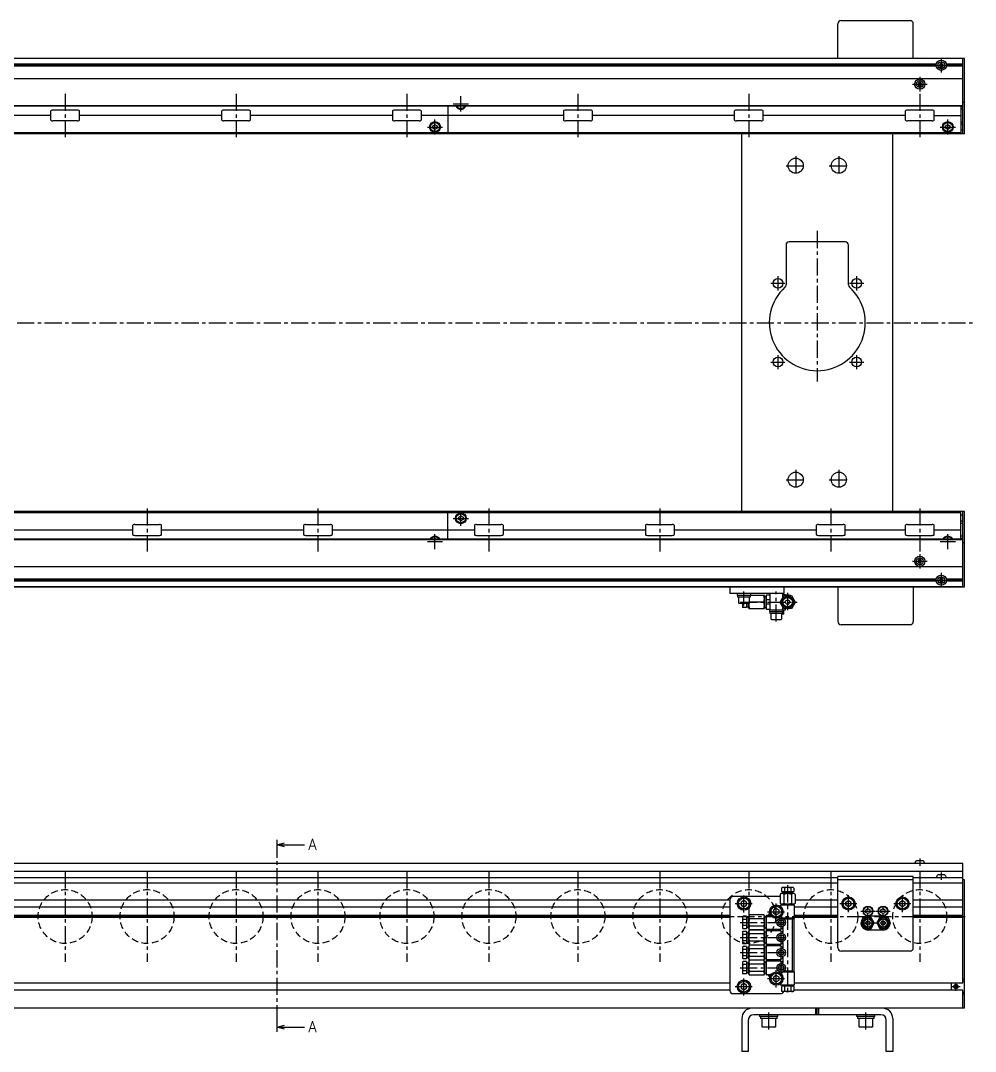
# Model space of a CAD drawing. Extents: x -10 to 3023, y -8 to 1001.
# Drawn here: x 1480 to 2366, y 28 to 983 of the extents above; entities that cross this region are included whole.
import ezdxf

# ---------------------------------------------------------------- set-up
doc = ezdxf.new("R2010")
doc.units = 0
doc.header["$LTSCALE"] = 0.5
doc.linetypes.add('CENTER', pattern=[50.8, 31.75, -6.35, 6.35, -6.35])
doc.linetypes.add('DASHED', pattern=[19.05, 12.7, -6.35])
for name, color, linetype in [('MSM_CENTER', 1, 'CENTER'), ('MSM_CONTINUOUS', 7, 'CONTINUOUS'), ('MSM_DASHED', 4, 'DASHED'), ('MSM_PART_NUMBER', 7, 'CONTINUOUS')]:
    doc.layers.add(name, color=color, linetype=linetype)
doc.styles.get("Standard").update_dxf_attribs({"font": 'txt.shx', "height": 10, "bigfont": 'bigfont.shx'})

# ---------------------------------------------------------------- blocks, each defined once
blk = doc.blocks.new('*U88')
at = {"layer": 'MSM_PART_NUMBER'}
blk.add_text('A', height=10, dxfattribs=at).set_placement((1747.33, 214.87))
blk = doc.blocks.new('*U89')
at = {"layer": 'MSM_PART_NUMBER'}
blk.add_text('A', height=10, dxfattribs=at).set_placement((1747.33, 45.87))

msp = doc.modelspace()

# ---------------------------------------------------------------- linework, layer by layer
at = {"layer": 'MSM_CENTER'}
for p, q in [((2334.25, 948.8), (2334.25, 935.3)), ((2327.5, 942.05), (2341, 942.05)), ((2314.25, 931.3), (2314.25, 917.8)), ((2307.5, 924.55), (2321, 924.55)), ((1521.75, 915.5), (1521.75, 875.5)), ((1680.25, 915.5), (1680.25, 875.5)), ((1838.75, 915.5), (1838.75, 875.5)), ((1888.75, 899.25), (1888.75, 913.25)), ((1997.25, 915.5), (1997.25, 875.5)), ((2155.75, 915.5), (2155.75, 875.5)), ((2314.25, 915.5), (2314.25, 875.5)), ((1881.75, 906.25), (1895.75, 906.25)), ((1864.75, 877.75), (1864.75, 891.75)), ((2340.25, 877.75), (2340.25, 891.75)), ((1857.75, 884.75), (1871.75, 884.75)), ((2333.25, 884.75), (2347.25, 884.75)), ((2199.25, 857.9), (2199.25, 839.9)), ((2239.25, 857.9), (2239.25, 839.9)), ((2190.25, 848.9), (2208.25, 848.9)), ((2230.25, 848.9), (2248.25, 848.9)), ((2219.25, 788.4), (2219.25, 648.9)), ((2182.75, 746.4), (2182.75, 733.4)), ((2255.75, 746.4), (2255.75, 733.4)), ((2176.25, 739.9), (2189.25, 739.9)), ((2249.25, 739.9), (2262.25, 739.9)), ((359.75, 703.4), (2365.85, 703.4)), ((2182.75, 673.4), (2182.75, 660.4)), ((2255.75, 673.4), (2255.75, 660.4)), ((2176.25, 666.9), (2189.25, 666.9)), ((2249.25, 666.9), (2262.25, 666.9)), ((2199.25, 566.9), (2199.25, 548.9)), ((2239.25, 566.9), (2239.25, 548.9)), ((2190.25, 557.9), (2208.25, 557.9)), ((2230.25, 557.9), (2248.25, 557.9)), ((1597.75, 531.3), (1597.75, 491.3)), ((1756.25, 531.3), (1756.25, 491.3)), ((1888.75, 515.05), (1888.75, 529.05)), ((1914.75, 531.3), (1914.75, 491.3)), ((2073.25, 531.3), (2073.25, 491.3)), ((2231.75, 531.3), (2231.75, 491.3)), ((2314.25, 531.3), (2314.25, 491.3)), ((1881.75, 522.05), (1895.75, 522.05)), ((1864.75, 493.55), (1864.75, 507.55)), ((2340.25, 493.55), (2340.25, 507.55)), ((1857.75, 500.55), (1871.75, 500.55)), ((2333.25, 500.55), (2347.25, 500.55)), ((2314.25, 489), (2314.25, 475.5)), ((2307.5, 482.25), (2321, 482.25)), ((2334.25, 471.5), (2334.25, 458)), ((2327.5, 464.75), (2341, 464.75)), ((2151.25, 441.3), (2151.25, 454.4)), ((2181.25, 426.3), (2181.25, 454.4)), ((2191.75, 452.9), (2191.75, 435.9)), ((2147.75, 444.4), (2200.68, 444.4)), ((1718.25, 55), (1718.25, 215)), ((2314.25, 206.75), (2314.25, 200)), ((1521.75, 195), (1521.75, 111)), ((1597.75, 195), (1597.75, 111)), ((1680.25, 195), (1680.25, 111)), ((1756.25, 195), (1756.25, 111)), ((1838.75, 195), (1838.75, 111)), ((1914.75, 195), (1914.75, 111)), ((1997.25, 195), (1997.25, 111)), ((2073.25, 195), (2073.25, 111)), ((2155.75, 195), (2155.75, 111)), ((2231.75, 195), (2231.75, 111)), ((2314.25, 195), (2314.25, 111)), ((2334.25, 193.75), (2334.25, 187)), ((2191.75, 182), (2191.75, 81.5)), ((2151.25, 156.75), (2151.25, 173.25)), ((2248.25, 156.9), (2248.25, 173.1)), ((2298.25, 156.9), (2298.25, 173.1)), ((2143, 165), (2159.5, 165)), ((2181.25, 149.25), (2181.25, 165.75)), ((2240.15, 165), (2256.35, 165)), ((2266.25, 139.97), (2266.25, 164.6)), ((2280.25, 139.97), (2280.25, 164.6)), ((2290.15, 165), (2306.35, 165)), ((367.25, 153), (2356.25, 153)), ((2173, 157.5), (2189.5, 157.5)), ((2185.75, 141.5), (2185.75, 153.5)), ((2259.65, 158), (2272.84, 158)), ((2273.65, 158), (2286.84, 158)), ((2147.75, 147.5), (2191.75, 147.5)), ((2259.21, 147), (2287.29, 147)), ((2185.75, 127.5), (2185.75, 139.5)), ((2147.75, 133.5), (2191.75, 133.5)), ((2185.75, 113.5), (2185.75, 125.5)), ((2147.75, 119.5), (2191.75, 119.5)), ((2147.75, 105.5), (2191.75, 105.5)), ((2185.75, 99.5), (2185.75, 111.5)), ((2151.25, 79.75), (2151.25, 96.25)), ((2181.25, 87.25), (2181.25, 103.75)), ((2143, 88), (2159.5, 88)), ((2173, 95.5), (2189.5, 95.5)), ((2343.85, 88), (2351.85, 88)), ((2347.85, 84), (2347.85, 92)), ((2174.25, 48.4), (2174.25, 64)), ((2264.25, 48.4), (2264.25, 64))]:
    msp.add_line(p, q, dxfattribs=at)
at = {"layer": 'MSM_CONTINUOUS'}
for p, q in [((2238.25, 948.4), (2238.25, 980.4)), ((2241.25, 983.4), (2305.25, 983.4)), ((2308.25, 948.4), (2308.25, 980.4)), ((2355.85, 948.4), (370.65, 948.4)), ((2354.25, 948.35), (372.25, 948.35)), ((2354.25, 878.4), (2354.25, 948.4)), ((2355.85, 878.4), (2355.85, 948.4)), ((2329.58, 942.92), (396.92, 942.92)), ((2329.58, 941.18), (396.92, 941.18)), ((2329.5, 942.05), (397, 942.05)), ((2334.25, 943.78), (2332.75, 942.92)), ((2332.75, 942.92), (2332.75, 941.18)), ((2332.75, 941.18), (2334.25, 940.32)), ((2335.75, 942.92), (2334.25, 943.78)), ((2334.25, 940.32), (2335.75, 941.18)), ((2335.75, 941.18), (2335.75, 942.92)), ((2354.25, 942.92), (2338.92, 942.92)), ((2354.25, 941.18), (2338.92, 941.18)), ((2354.25, 942.05), (2339, 942.05)), ((2354.25, 929.55), (372.25, 929.55)), ((2313.38, 926.05), (2312.52, 924.55)), ((2312.52, 924.55), (2313.38, 923.05)), ((2313.38, 926.05), (2315.12, 926.05)), ((2313.38, 923.05), (2315.12, 923.05)), ((2315.98, 924.55), (2315.12, 926.05)), ((2315.12, 923.05), (2315.98, 924.55)), ((2354.25, 904.15), (372.25, 904.15)), ((2354.25, 904.55), (422.25, 904.55)), ((1508.31, 899.5), (1508.31, 891.5)), ((1533.22, 900.5), (1510.28, 900.5)), ((1535.19, 891.5), (1535.19, 899.5)), ((1666.81, 899.5), (1666.81, 891.5)), ((1691.72, 900.5), (1668.78, 900.5)), ((1693.69, 891.5), (1693.69, 899.5)), ((1825.31, 899.5), (1825.31, 891.5)), ((1850.22, 900.5), (1827.28, 900.5)), ((1852.19, 891.5), (1852.19, 899.5)), ((1876.75, 904.15), (1876.75, 879.4)), ((1888.75, 903.94), (1888.39, 904.15)), ((1889.11, 904.15), (1888.75, 903.94)), ((1983.81, 899.5), (1983.81, 891.5)), ((2008.72, 900.5), (1985.78, 900.5)), ((2010.69, 891.5), (2010.69, 899.5)), ((2142.31, 899.5), (2142.31, 891.5)), ((2167.22, 900.5), (2144.28, 900.5)), ((2169.19, 891.5), (2169.19, 899.5)), ((2300.81, 899.5), (2300.81, 891.5)), ((2325.72, 900.5), (2302.78, 900.5)), ((2327.69, 891.5), (2327.69, 899.5)), ((2352.25, 904.15), (2352.25, 879.4)), ((2354.25, 903.4), (2352.25, 903.4)), ((2354.25, 901.4), (2352.25, 901.4)), ((2355.85, 907.4), (2354.25, 907.4)), ((1508.31, 895.5), (1376.69, 895.5)), ((1533.22, 890.5), (1510.28, 890.5)), ((1666.81, 895.5), (1535.19, 895.5)), ((1691.72, 890.5), (1668.78, 890.5)), ((1825.31, 895.5), (1693.69, 895.5)), ((1850.22, 890.5), (1827.28, 890.5)), ((1983.81, 895.5), (1852.19, 895.5)), ((2008.72, 890.5), (1985.78, 890.5)), ((2142.31, 895.5), (2010.69, 895.5)), ((2167.22, 890.5), (2144.28, 890.5)), ((2300.81, 895.5), (2169.19, 895.5)), ((2325.72, 890.5), (2302.78, 890.5)), ((2327.69, 895.5), (2352.25, 895.5)), ((2354.25, 889.4), (2352.25, 889.4)), ((2352.25, 879.4), (450.25, 879.4)), ((1862.75, 885.9), (1864.75, 887.06)), ((1862.75, 883.6), (1862.75, 885.9)), ((1864.75, 882.44), (1862.75, 883.6)), ((1864.75, 887.06), (1866.75, 885.9)), ((1866.75, 883.6), (1864.75, 882.44)), ((1866.75, 885.9), (1866.75, 883.6)), ((2338.25, 885.9), (2340.25, 887.06)), ((2338.25, 883.6), (2338.25, 885.9)), ((2340.25, 882.44), (2338.25, 883.6)), ((2340.25, 887.06), (2342.25, 885.9)), ((2342.25, 883.6), (2340.25, 882.44)), ((2342.25, 885.9), (2342.25, 883.6)), ((2354.25, 887.4), (2352.25, 887.4)), ((2354.25, 881.9), (2352.25, 881.9)), ((2355.85, 878.4), (450.25, 878.4)), ((2149.25, 528.4), (2149.25, 878.4)), ((2289.25, 528.4), (2289.25, 878.4)), ((2190.25, 775.4), (2190.25, 738.5)), ((2245.25, 778.4), (2193.25, 778.4)), ((2248.25, 738.5), (2248.25, 775.4)), ((2355.85, 528.4), (450.25, 528.4)), ((450.25, 527.4), (2352.25, 527.4)), ((1876.75, 502.65), (1876.75, 527.4)), ((2352.25, 502.65), (2352.25, 527.4)), ((2354.25, 458.4), (2354.25, 528.4)), ((2355.85, 458.4), (2355.85, 528.4)), ((1586.28, 516.3), (1609.22, 516.3)), ((1744.78, 516.3), (1767.72, 516.3)), ((1886.75, 523.2), (1888.75, 524.36)), ((1886.75, 520.9), (1886.75, 523.2)), ((1888.75, 519.74), (1886.75, 520.9)), ((1888.75, 524.36), (1890.75, 523.2)), ((1890.75, 520.9), (1888.75, 519.74)), ((1890.75, 523.2), (1890.75, 520.9)), ((1903.28, 516.3), (1926.22, 516.3)), ((2061.78, 516.3), (2084.72, 516.3)), ((2220.28, 516.3), (2243.22, 516.3)), ((2302.78, 516.3), (2325.72, 516.3)), ((2354.25, 524.9), (2352.25, 524.9)), ((2354.25, 519.4), (2352.25, 519.4)), ((2354.25, 517.4), (2352.25, 517.4)), ((1452.69, 511.3), (1584.31, 511.3)), ((1584.31, 515.3), (1584.31, 507.3)), ((1611.19, 507.3), (1611.19, 515.3)), ((1611.19, 511.3), (1742.81, 511.3)), ((1742.81, 515.3), (1742.81, 507.3)), ((1769.69, 507.3), (1769.69, 515.3)), ((1769.69, 511.3), (1901.31, 511.3)), ((1901.31, 515.3), (1901.31, 507.3)), ((1928.19, 507.3), (1928.19, 515.3)), ((1928.19, 511.3), (2059.81, 511.3)), ((2059.81, 515.3), (2059.81, 507.3)), ((2086.69, 507.3), (2086.69, 515.3)), ((2086.69, 511.3), (2218.31, 511.3)), ((2218.31, 515.3), (2218.31, 507.3)), ((2245.19, 507.3), (2245.19, 515.3)), ((2245.19, 511.3), (2300.81, 511.3)), ((2300.81, 515.3), (2300.81, 507.3)), ((2327.69, 507.3), (2327.69, 515.3)), ((2327.69, 511.3), (2352.25, 511.3)), ((2354.25, 502.65), (372.25, 502.65)), ((2354.25, 502.25), (422.25, 502.25)), ((1586.28, 506.3), (1609.22, 506.3)), ((1744.78, 506.3), (1767.72, 506.3)), ((1864.39, 502.65), (1864.75, 502.86)), ((1864.75, 502.86), (1865.11, 502.65)), ((1903.28, 506.3), (1926.22, 506.3)), ((2061.78, 506.3), (2084.72, 506.3)), ((2220.28, 506.3), (2243.22, 506.3)), ((2302.78, 506.3), (2325.72, 506.3)), ((2339.89, 502.65), (2340.25, 502.86)), ((2340.25, 502.86), (2340.61, 502.65)), ((2354.25, 505.4), (2352.25, 505.4)), ((2354.25, 503.4), (2352.25, 503.4)), ((2355.85, 499.4), (2354.25, 499.4)), ((2313.38, 483.75), (2312.52, 482.25)), ((2312.52, 482.25), (2313.38, 480.75)), ((2315.12, 483.75), (2313.38, 483.75)), ((2315.12, 480.75), (2313.38, 480.75)), ((2315.98, 482.25), (2315.12, 483.75)), ((2315.12, 480.75), (2315.98, 482.25)), ((2354.25, 477.25), (372.25, 477.25)), ((2329.58, 465.62), (396.92, 465.62)), ((2329.58, 463.88), (396.92, 463.88)), ((2329.5, 464.75), (397, 464.75)), ((2334.25, 466.48), (2332.75, 465.62)), ((2332.75, 465.62), (2332.75, 463.88)), ((2332.75, 463.88), (2334.25, 463.02)), ((2335.75, 465.62), (2334.25, 466.48)), ((2334.25, 463.02), (2335.75, 463.88)), ((2335.75, 463.88), (2335.75, 465.62)), ((2354.25, 465.62), (2338.92, 465.62)), ((2354.25, 463.88), (2338.92, 463.88)), ((2354.25, 464.75), (2339, 464.75)), ((2355.85, 458.4), (370.65, 458.4)), ((2354.25, 458.45), (372.25, 458.45)), ((2138.25, 458.4), (2138.25, 452.4)), ((2188.25, 452.4), (2138.25, 452.4)), ((2145, 452.4), (2145, 450.8)), ((2145, 450.8), (2157.5, 450.8)), ((2145.15, 450.8), (2145.15, 449.3)), ((2145.15, 449.3), (2157.35, 449.3)), ((2146.25, 449.3), (2146.25, 443.8)), ((2156.25, 443.8), (2156.25, 449.3)), ((2157.35, 449.3), (2157.35, 450.8)), ((2170.25, 450.4), (2157.35, 450.4)), ((2157.5, 450.8), (2157.5, 452.4)), ((2170.25, 450.4), (2170.25, 438.4)), ((2171.75, 449.4), (2170.25, 449.4)), ((2175.25, 450.9), (2171.75, 450.9)), ((2171.75, 450.9), (2171.75, 437.9)), ((2175.25, 452.4), (2175.25, 437.4)), ((2184.82, 444.4), (2188.29, 450.4)), ((2185.98, 444.4), (2188.86, 449.4)), ((2187.25, 448.61), (2187.25, 452.4)), ((2187.25, 451.4), (2189.75, 451.4)), ((2188.25, 458.4), (2188.25, 452.4)), ((2188.29, 450.4), (2195.21, 450.4)), ((2188.86, 449.4), (2194.64, 449.4)), ((2189.75, 450.58), (2189.75, 451.4)), ((2194.64, 449.4), (2197.52, 444.4)), ((2195.21, 450.4), (2198.68, 444.4)), ((2238.25, 458.4), (2238.25, 426.4)), ((2308.25, 458.4), (2308.25, 426.4)), ((2146.75, 443.3), (2155.75, 443.3)), ((2149.75, 443.3), (2149.75, 440)), ((2153.75, 443.3), (2153.75, 439.4)), ((2153.75, 440.15), (2155.25, 440.15)), ((2155.25, 443.3), (2155.25, 439.4)), ((2155.75, 443.3), (2155.75, 438.4)), ((2169.71, 444.4), (2156.29, 444.4)), ((2175.25, 446.4), (2171.75, 446.4)), ((2175.25, 442.4), (2171.75, 442.4)), ((2188.29, 438.4), (2184.82, 444.4)), ((2188.86, 439.4), (2185.98, 444.4)), ((2187.25, 437.4), (2187.25, 440.19)), ((2197.52, 444.4), (2194.64, 439.4)), ((2198.68, 444.4), (2195.21, 438.4)), ((2153.75, 439.4), (2149.87, 439.4)), ((2155.25, 439.4), (2155.75, 439.4)), ((2155.75, 438.4), (2170.25, 438.4)), ((2170.25, 439.4), (2171.75, 439.4)), ((2171.75, 437.9), (2175.25, 437.9)), ((2175, 437.4), (2189.75, 437.4)), ((2175, 437.4), (2175, 435.8)), ((2175, 435.8), (2187.5, 435.8)), ((2175.15, 435.8), (2175.15, 434.3)), ((2175.15, 434.3), (2187.35, 434.3)), ((2176.25, 434.3), (2176.25, 428.9)), ((2186.25, 428.9), (2186.25, 434.3)), ((2188.25, 433.4), (2186.25, 433.4)), ((2187.35, 434.3), (2187.35, 435.8)), ((2187.5, 435.8), (2187.5, 437.4)), ((2187.5, 436.4), (2187.75, 436.4)), ((2187.75, 433.4), (2187.75, 436.4)), ((2188.25, 433.4), (2188.25, 437.4)), ((2195.21, 438.4), (2188.29, 438.4)), ((2194.64, 439.4), (2188.86, 439.4)), ((2189.75, 437.4), (2189.75, 438.4)), ((2176.85, 428.3), (2185.65, 428.3)), ((2305.25, 423.4), (2241.25, 423.4)), ((1718.25, 215), (1718.25, 224)), ((1718.25, 219.5), (1725.25, 221.38)), ((1718.25, 219.5), (1743.85, 219.5)), ((1725.25, 217.62), (1718.25, 219.5)), ((2354.25, 202), (372.25, 202)), ((2317.37, 204.75), (2311.12, 204.75)), ((2354.25, 91.25), (2354.25, 202)), ((2354.25, 194.6), (674.41, 194.6)), ((2337.37, 191.75), (2331.12, 191.75)), ((2238.25, 189), (676.65, 189)), ((2238.25, 184), (678.65, 184)), ((2308.25, 190), (2238.25, 190)), ((2238.25, 124), (2238.25, 190)), ((2308.25, 187), (2238.25, 187)), ((2308.25, 124), (2308.25, 190)), ((2354.25, 189), (2308.25, 189)), ((2354.25, 184), (2308.25, 184)), ((2355.85, 187), (2354.25, 187)), ((2355.85, 68), (2355.85, 187)), ((2184.82, 173.5), (2184.82, 165.5)), ((2185.98, 179.2), (2185.98, 176.3)), ((2196.95, 174.5), (2186.55, 174.5)), ((2196.15, 180), (2187.35, 180)), ((2187.48, 176), (2196.02, 176)), ((2187.5, 176), (2187.5, 174.5)), ((2188.29, 173.5), (2188.29, 165.5)), ((2188.86, 179.2), (2188.86, 176.3)), ((2194.64, 179.2), (2194.64, 176.3)), ((2195.21, 173.5), (2195.21, 165.5)), ((2196, 174.5), (2196, 176)), ((2197.52, 179.2), (2197.52, 176.3)), ((2198.68, 173.5), (2198.68, 165.5)), ((2138.25, 168.25), (667.25, 168.25)), ((2138.25, 168.5), (2138.25, 84.5)), ((2184.82, 171.5), (2141.25, 171.5)), ((2151.25, 167.89), (2148.75, 166.44)), ((2148.75, 166.44), (2148.75, 163.56)), ((2148.75, 163.56), (2151.25, 162.11)), ((2153.75, 166.44), (2151.25, 167.89)), ((2151.25, 162.11), (2153.75, 163.56)), ((2153.75, 163.56), (2153.75, 166.44)), ((2185.25, 163.5), (2185.25, 162.3)), ((2198.25, 163.5), (2185.25, 163.5)), ((2196.95, 164.5), (2186.55, 164.5)), ((2186.75, 164.5), (2186.75, 163.5)), ((2196.75, 163.5), (2196.75, 164.5)), ((2198.25, 151.5), (2198.25, 163.5)), ((2238.25, 168.25), (2198.68, 168.25)), ((2245.75, 166.44), (2248.25, 167.89)), ((2245.75, 163.56), (2245.75, 166.44)), ((2248.25, 162.11), (2245.75, 163.56)), ((2248.25, 167.89), (2250.75, 166.44)), ((2250.75, 163.56), (2248.25, 162.11)), ((2250.75, 163.56), (2250.75, 166.44)), ((2295.75, 166.44), (2298.25, 167.89)), ((2295.75, 163.56), (2295.75, 166.44)), ((2298.25, 162.11), (2295.75, 163.56)), ((2298.25, 167.89), (2300.75, 166.44)), ((2300.75, 163.56), (2298.25, 162.11)), ((2300.75, 163.56), (2300.75, 166.44)), ((2354.25, 168.25), (2308.25, 168.25)), ((2138.25, 161.75), (682.25, 161.75)), ((2138.25, 153.87), (682.25, 153.87)), ((2138.25, 153), (682.25, 153)), ((2153.75, 153.27), (2150.55, 153.27)), ((2153.75, 153.27), (2153.75, 141.73)), ((2156.29, 154.43), (2155.75, 153.5)), ((2155.75, 153.5), (2155.75, 141.5)), ((2169.71, 154.43), (2156.29, 154.43)), ((2170.25, 153.5), (2169.71, 154.43)), ((2170.25, 153.5), (2170.25, 141.5)), ((2171.75, 154), (2171.75, 99)), ((2172.25, 154), (2171.75, 154)), ((2176.3, 153.68), (2171.75, 153.68)), ((2181.25, 160.39), (2178.75, 158.94)), ((2178.75, 158.94), (2178.75, 156.06)), ((2178.75, 156.06), (2181.25, 154.61)), ((2183.75, 158.94), (2181.25, 160.39)), ((2181.25, 154.61), (2183.75, 156.06)), ((2183.75, 156.06), (2183.75, 158.94)), ((2185.55, 152.96), (2185.55, 151.49)), ((2238.25, 161.75), (2198.25, 161.75)), ((2238.25, 153.87), (2198.25, 153.87)), ((2238.25, 153), (2198.25, 153)), ((2264.25, 159.15), (2266.25, 160.31)), ((2264.25, 156.85), (2264.25, 159.15)), ((2266.25, 155.69), (2264.25, 156.85)), ((2266.25, 160.31), (2268.25, 159.15)), ((2268.25, 156.85), (2266.25, 155.69)), ((2267.18, 153.5), (2279.32, 153.5)), ((2268.25, 156.85), (2268.25, 159.15)), ((2278.25, 159.15), (2280.25, 160.31)), ((2278.25, 156.85), (2278.25, 159.15)), ((2280.25, 155.69), (2278.25, 156.85)), ((2280.25, 160.31), (2282.25, 159.15)), ((2282.25, 156.85), (2280.25, 155.69)), ((2282.25, 156.85), (2282.25, 159.15)), ((2354.25, 161.75), (2308.25, 161.75)), ((2354.25, 153.87), (2308.25, 153.87)), ((2354.25, 153), (2308.25, 153)), ((2138.25, 152.13), (682.25, 152.13)), ((2149.75, 151.9), (2149.75, 143.1)), ((2153.75, 150.39), (2150.55, 150.39)), ((2153.75, 144.61), (2150.55, 144.61)), ((2155.25, 151.75), (2153.75, 151.75)), ((2155.75, 152.5), (2155.25, 152.5)), ((2155.25, 152.5), (2155.25, 142.5)), ((2169.71, 150.96), (2156.29, 150.96)), ((2169.71, 144.04), (2156.29, 144.04)), ((2171.75, 152.5), (2170.25, 152.5)), ((2187.75, 149), (2183.75, 149)), ((2183.75, 146), (2187.75, 146)), ((2185.55, 143.51), (2185.55, 141.32)), ((2186.6, 151.5), (2186.79, 151.36)), ((2198.25, 151.5), (2186.6, 151.5)), ((2187.56, 143.93), (2187.17, 142.91)), ((2196.33, 150.63), (2188.24, 150.63)), ((2196.33, 150.63), (2197.75, 151.4)), ((2196.33, 102.37), (2196.33, 150.63)), ((2197.75, 151.21), (2198.25, 151.5)), ((2197.75, 101.6), (2197.75, 151.4)), ((2238.25, 152.13), (2198.25, 152.13)), ((2263.35, 152.03), (2260.44, 147)), ((2260.44, 147), (2263.35, 141.97)), ((2260.75, 150.46), (2260.75, 147.53)), ((2260.75, 146.47), (2260.75, 143.54)), ((2261.63, 147), (2263.94, 151)), ((2263.94, 143), (2261.63, 147)), ((2269.15, 152.03), (2263.35, 152.03)), ((2263.94, 151), (2268.56, 151)), ((2268.56, 151), (2270.87, 147)), ((2270.87, 147), (2268.56, 143)), ((2272.06, 147), (2269.15, 152.03)), ((2269.15, 141.97), (2272.06, 147)), ((2277.35, 152.03), (2274.44, 147)), ((2274.44, 147), (2277.35, 141.97)), ((2275.63, 147), (2277.94, 151)), ((2277.94, 143), (2275.63, 147)), ((2283.15, 152.03), (2277.35, 152.03)), ((2277.94, 151), (2282.56, 151)), ((2282.56, 151), (2284.87, 147)), ((2284.87, 147), (2282.56, 143)), ((2286.06, 147), (2283.15, 152.03)), ((2283.15, 141.97), (2286.06, 147)), ((2285.75, 147.53), (2285.75, 150.46)), ((2285.75, 149.83), (2286.02, 149.98)), ((2286.14, 149.76), (2285.75, 149.54)), ((2285.75, 143.54), (2285.75, 146.47)), ((2354.25, 152.13), (2308.25, 152.13)), ((2149.75, 137.9), (2149.75, 129.1)), ((2153.75, 141.73), (2150.55, 141.73)), ((2153.75, 139.27), (2150.55, 139.27)), ((2153.75, 136.39), (2150.55, 136.39)), ((2153.75, 143.25), (2155.25, 143.25)), ((2153.75, 139.27), (2153.75, 127.73)), ((2155.25, 137.75), (2153.75, 137.75)), ((2155.25, 142.5), (2155.75, 142.5)), ((2155.75, 138.5), (2155.25, 138.5)), ((2155.25, 138.5), (2155.25, 128.5)), ((2155.75, 141.5), (2156.29, 140.57)), ((2156.29, 140.43), (2155.75, 139.5)), ((2155.75, 139.5), (2155.75, 127.5)), ((2169.71, 140.57), (2156.29, 140.57)), ((2169.71, 140.43), (2156.29, 140.43)), ((2169.71, 136.96), (2156.29, 136.96)), ((2169.71, 140.57), (2170.25, 141.5)), ((2170.25, 139.5), (2169.71, 140.43)), ((2170.25, 142.5), (2171.75, 142.5)), ((2170.25, 139.5), (2170.25, 127.5)), ((2171.75, 138.5), (2170.25, 138.5)), ((2171.75, 141.32), (2185.55, 141.32)), ((2185.55, 139.68), (2171.75, 139.68)), ((2187.75, 135), (2183.75, 135)), ((2185.55, 139.68), (2185.55, 137.49)), ((2187.17, 142.91), (2187.17, 138.09)), ((2263.35, 141.97), (2269.15, 141.97)), ((2268.56, 143), (2263.94, 143)), ((2280.25, 140.5), (2266.25, 140.5)), ((2277.35, 141.97), (2283.15, 141.97)), ((2282.56, 143), (2277.94, 143)), ((2153.75, 130.61), (2150.55, 130.61)), ((2153.75, 127.73), (2150.55, 127.73)), ((2153.75, 125.27), (2150.55, 125.27)), ((2153.75, 129.25), (2155.25, 129.25)), ((2153.75, 125.27), (2153.75, 113.73)), ((2155.25, 128.5), (2155.75, 128.5)), ((2155.75, 124.5), (2155.25, 124.5)), ((2155.25, 124.5), (2155.25, 114.5)), ((2155.75, 127.5), (2156.29, 126.57)), ((2156.29, 126.43), (2155.75, 125.5)), ((2155.75, 125.5), (2155.75, 113.5)), ((2169.71, 130.04), (2156.29, 130.04)), ((2169.71, 126.57), (2156.29, 126.57)), ((2169.71, 126.43), (2156.29, 126.43)), ((2169.71, 126.57), (2170.25, 127.5)), ((2170.25, 125.5), (2169.71, 126.43)), ((2170.25, 128.5), (2171.75, 128.5)), ((2170.25, 125.5), (2170.25, 113.5)), ((2171.75, 124.5), (2170.25, 124.5)), ((2171.75, 127.32), (2185.55, 127.32)), ((2185.55, 125.68), (2171.75, 125.68)), ((2183.75, 132), (2187.75, 132)), ((2185.55, 129.51), (2185.55, 127.32)), ((2185.55, 125.68), (2185.55, 123.49)), ((2187.17, 128.91), (2187.17, 124.09)), ((2149.75, 123.9), (2149.75, 115.1)), ((2153.75, 122.39), (2150.55, 122.39)), ((2153.75, 116.61), (2150.55, 116.61)), ((2155.25, 123.75), (2153.75, 123.75)), ((2153.75, 115.25), (2155.25, 115.25)), ((2169.71, 122.96), (2156.29, 122.96)), ((2169.71, 116.04), (2156.29, 116.04)), ((2187.75, 121), (2183.75, 121)), ((2183.75, 118), (2187.75, 118)), ((2185.55, 115.51), (2185.55, 113.32)), ((2187.17, 114.91), (2187.17, 110.09)), ((2305.25, 121), (2241.25, 121)), ((2149.75, 109.9), (2149.75, 101.1)), ((2153.75, 113.73), (2150.55, 113.73)), ((2153.75, 111.27), (2150.55, 111.27)), ((2153.75, 108.39), (2150.55, 108.39)), ((2153.75, 111.27), (2153.75, 99.73)), ((2155.25, 109.75), (2153.75, 109.75)), ((2155.25, 114.5), (2155.75, 114.5)), ((2155.75, 110.5), (2155.25, 110.5)), ((2155.25, 110.5), (2155.25, 100.5)), ((2155.75, 113.5), (2156.29, 112.57)), ((2156.29, 112.43), (2155.75, 111.5)), ((2155.75, 111.5), (2155.75, 99.5)), ((2169.71, 112.57), (2156.29, 112.57)), ((2169.71, 112.43), (2156.29, 112.43)), ((2169.71, 108.96), (2156.29, 108.96)), ((2169.71, 112.57), (2170.25, 113.5)), ((2170.25, 111.5), (2169.71, 112.43)), ((2170.25, 114.5), (2171.75, 114.5)), ((2170.25, 111.5), (2170.25, 99.5)), ((2171.75, 110.5), (2170.25, 110.5)), ((2171.75, 113.32), (2185.55, 113.32)), ((2185.55, 111.68), (2171.75, 111.68)), ((2187.75, 107), (2183.75, 107)), ((2185.55, 111.68), (2185.55, 109.49)), ((2153.75, 102.61), (2150.55, 102.61)), ((2153.75, 99.73), (2150.55, 99.73)), ((2153.75, 101.25), (2155.25, 101.25)), ((2155.25, 100.5), (2155.75, 100.5)), ((2155.75, 99.5), (2156.29, 98.57)), ((2169.71, 102.04), (2156.29, 102.04)), ((2169.71, 98.57), (2156.29, 98.57)), ((2169.71, 98.57), (2170.25, 99.5)), ((2170.25, 100.5), (2171.75, 100.5)), ((2171.75, 99.32), (2176.3, 99.32)), ((2171.75, 99), (2172.25, 99)), ((2181.25, 98.39), (2178.75, 96.94)), ((2178.75, 96.94), (2178.75, 94.06)), ((2183.75, 96.94), (2181.25, 98.39)), ((2183.75, 104), (2187.75, 104)), ((2183.75, 94.06), (2183.75, 96.94)), ((2185.55, 101.51), (2185.55, 100.04)), ((2186.6, 101.5), (2186.79, 101.64)), ((2198.25, 101.5), (2186.6, 101.5)), ((2196.33, 102.37), (2188.24, 102.37)), ((2197.75, 101.6), (2196.33, 102.37)), ((2198.25, 101.5), (2197.75, 101.79)), ((2198.25, 89.5), (2198.25, 101.5)), ((2138.25, 91.25), (682.25, 91.25)), ((2151.25, 90.89), (2148.75, 89.44)), ((2148.75, 89.44), (2148.75, 86.56)), ((2148.75, 86.56), (2151.25, 85.11)), ((2153.75, 89.44), (2151.25, 90.89)), ((2151.25, 85.11), (2153.75, 86.56)), ((2153.75, 86.56), (2153.75, 89.44)), ((2178.75, 94.06), (2181.25, 92.61)), ((2181.25, 92.61), (2183.75, 94.06)), ((2185.25, 90.7), (2185.25, 89.5)), ((2198.25, 89.5), (2185.25, 89.5)), ((2186.75, 88.5), (2185.98, 88.05)), ((2185.98, 88.05), (2185.98, 83.95)), ((2186.75, 89.5), (2186.75, 88.5)), ((2196.75, 88.5), (2186.75, 88.5)), ((2188.86, 88.05), (2188.86, 83.95)), ((2194.64, 88.05), (2194.64, 83.95)), ((2196.75, 88.5), (2196.75, 89.5)), ((2197.52, 88.05), (2196.75, 88.5)), ((2197.52, 88.05), (2197.52, 83.95)), ((2354.25, 91.25), (2198.25, 91.25)), ((2343.25, 90), (2343.25, 86)), ((2347.27, 89), (2346.7, 88)), ((2346.7, 88), (2347.27, 87)), ((2348.43, 89), (2347.27, 89)), ((2347.27, 87), (2348.43, 87)), ((2349, 88), (2348.43, 89)), ((2348.43, 87), (2349, 88)), ((2355.85, 95), (2354.25, 95)), ((2354.25, 93), (2355.85, 93)), ((2138.25, 84.75), (679.75, 84.75)), ((2141.25, 81.5), (2185.25, 81.5)), ((2185.98, 83.95), (2186.75, 83.5)), ((2196.75, 83.5), (2186.75, 83.5)), ((2196.75, 83.5), (2197.52, 83.95)), ((2354.25, 84.75), (2197.52, 84.75)), ((2354.25, 68), (2354.25, 84.75)), ((2354.25, 83), (2355.85, 83)), ((2355.85, 81), (2354.25, 81)), ((2355.85, 68), (472.25, 68)), ((2217.75, 62), (2217.75, 68)), ((2219.25, 62), (2219.25, 68)), ((2220.75, 62), (2220.75, 68)), ((2149.25, 58.5), (2149.25, 28)), ((2278.25, 62), (2160.25, 62)), ((2165.75, 62), (2165.75, 60.4)), ((2182.75, 60.4), (2165.75, 60.4)), ((2166.55, 60.4), (2166.55, 58.4)), ((2181.95, 58.4), (2166.55, 58.4)), ((2167.75, 58.4), (2167.75, 51.2)), ((2180.75, 51.2), (2180.75, 58.4)), ((2181.95, 58.4), (2181.95, 60.4)), ((2182.75, 60.4), (2182.75, 62)), ((2255.75, 62), (2255.75, 60.4)), ((2272.75, 60.4), (2255.75, 60.4)), ((2256.55, 60.4), (2256.55, 58.4)), ((2271.95, 58.4), (2256.55, 58.4)), ((2257.75, 58.4), (2257.75, 51.2)), ((2270.75, 51.2), (2270.75, 58.4)), ((2271.95, 58.4), (2271.95, 60.4)), ((2272.75, 60.4), (2272.75, 62)), ((2289.25, 58.5), (2289.25, 28)), ((1718.25, 46), (1718.25, 55)), ((1718.25, 50.5), (1725.25, 52.38)), ((1725.25, 48.62), (1718.25, 50.5)), ((1718.25, 50.5), (1743.85, 50.5)), ((2155.25, 57), (2155.25, 28)), ((2179.95, 50.4), (2168.55, 50.4)), ((2269.95, 50.4), (2258.55, 50.4)), ((2283.25, 28), (2283.25, 57)), ((2155.25, 28), (2149.25, 28)), ((2289.25, 28), (2283.25, 28))]:
    msp.add_line(p, q, dxfattribs=at)
for centre, radius in [((2334.25, 942.05), 4.75), ((2334.25, 942.05), 3.13), ((2314.25, 924.55), 4.75), ((2314.25, 924.55), 3.13), ((1864.75, 884.75), 5), ((1864.75, 884.75), 4.25), ((2340.25, 884.75), 5), ((2340.25, 884.75), 4.25), ((2199.25, 848.9), 7), ((2239.25, 848.9), 7), ((2182.75, 739.9), 4.5), ((2255.75, 739.9), 4.5), ((2182.75, 666.9), 4.5), ((2255.75, 666.9), 4.5), ((2199.25, 557.9), 7), ((2239.25, 557.9), 7), ((1888.75, 522.05), 5), ((1888.75, 522.05), 4.25), ((2314.25, 482.25), 4.75), ((2314.25, 482.25), 3.13), ((2334.25, 464.75), 4.75), ((2334.25, 464.75), 3.13), ((2191.75, 444.4), 4.4), ((2191.75, 444.4), 2), ((2151.25, 165), 6.25), ((2151.25, 165), 6.1), ((2151.25, 165), 5), ((2181.25, 157.5), 6.25), ((2181.25, 157.5), 6.1), ((2181.25, 157.5), 5), ((2248.25, 165), 6.1), ((2248.25, 165), 5), ((2266.25, 158), 4.6), ((2280.25, 158), 4.6), ((2298.25, 165), 6.1), ((2298.25, 165), 5), ((2266.25, 158), 4.25), ((2280.25, 158), 4.25), ((2185.75, 147.5), 4), ((2185.75, 147.5), 2.5), ((2266.25, 147), 3.9), ((2266.25, 147), 2), ((2280.25, 147), 3.9), ((2280.25, 147), 2), ((2185.75, 133.5), 4), ((2185.75, 133.5), 2.5), ((2185.75, 119.5), 4), ((2185.75, 119.5), 2.5), ((2185.75, 105.5), 4), ((2185.75, 105.5), 2.5), ((2181.25, 95.5), 6.25), ((2181.25, 95.5), 6.1), ((2181.25, 95.5), 5), ((2151.25, 88), 6.25), ((2151.25, 88), 6.1), ((2151.25, 88), 5), ((2347.85, 88), 2), ((2347.85, 88), 1.6)]:
    msp.add_circle(centre, radius, dxfattribs=at)
for centre, radius, start, end in [((2241.25, 980.4), 3, 90, 180), ((2305.25, 980.4), 3, 0, 90), ((1509.18, 899.38), 0.882, 115.53281, 172.10275), ((1510.26, 897.09), 3.41, 89.66873, 115.24537), ((1533.24, 897.09), 3.41, 64.75463, 90.33127), ((1534.32, 899.38), 0.882, 7.89725, 64.46719), ((1667.68, 899.38), 0.882, 115.53281, 172.10275), ((1668.76, 897.09), 3.41, 89.66873, 115.24537), ((1691.74, 897.09), 3.41, 64.75463, 90.33127), ((1692.82, 899.38), 0.882, 7.89725, 64.46719), ((1826.18, 899.38), 0.882, 115.53281, 172.10275), ((1827.26, 897.09), 3.41, 89.66873, 115.24537), ((1850.24, 897.09), 3.41, 64.75463, 90.33127), ((1851.32, 899.38), 0.882, 7.89725, 64.46719), ((1888.75, 906.25), 5, 204.83459, 335.16541), ((1888.75, 906.25), 4.25, 209.61158, 330.38842), ((1984.68, 899.38), 0.882, 115.53281, 172.10275), ((1985.76, 897.09), 3.41, 89.66873, 115.24537), ((2008.74, 897.09), 3.41, 64.75463, 90.33127), ((2009.82, 899.38), 0.882, 7.89725, 64.46719), ((2143.18, 899.38), 0.882, 115.53281, 172.10275), ((2144.26, 897.09), 3.41, 89.66873, 115.24537), ((2167.24, 897.09), 3.41, 64.75463, 90.33127), ((2168.32, 899.38), 0.882, 7.89725, 64.46719), ((2301.68, 899.38), 0.882, 115.53281, 172.10275), ((2302.76, 897.09), 3.41, 89.66873, 115.24537), ((2325.74, 897.09), 3.41, 64.75463, 90.33127), ((2326.82, 899.38), 0.882, 7.89725, 64.46719), ((1509.18, 891.62), 0.882, 187.89725, 244.46719), ((1510.26, 893.91), 3.41, 244.75463, 270.33127), ((1533.24, 893.91), 3.41, 269.66873, 295.24537), ((1534.32, 891.62), 0.882, 295.53281, 352.10275), ((1667.68, 891.62), 0.882, 187.89725, 244.46719), ((1668.76, 893.91), 3.41, 244.75463, 270.33127), ((1691.74, 893.91), 3.41, 269.66873, 295.24537), ((1692.82, 891.62), 0.882, 295.53281, 352.10275), ((1826.18, 891.62), 0.882, 187.89725, 244.46719), ((1827.26, 893.91), 3.41, 244.75463, 270.33127), ((1850.24, 893.91), 3.41, 269.66873, 295.24537), ((1851.32, 891.62), 0.882, 295.53281, 352.10275), ((1984.68, 891.62), 0.882, 187.89725, 244.46719), ((1985.76, 893.91), 3.41, 244.75463, 270.33127), ((2008.74, 893.91), 3.41, 269.66873, 295.24537), ((2009.82, 891.62), 0.882, 295.53281, 352.10275), ((2143.18, 891.62), 0.882, 187.89725, 244.46719), ((2144.26, 893.91), 3.41, 244.75463, 270.33127), ((2167.24, 893.91), 3.41, 269.66873, 295.24537), ((2168.32, 891.62), 0.882, 295.53281, 352.10275), ((2301.68, 891.62), 0.882, 187.89725, 244.46719), ((2302.76, 893.91), 3.41, 244.75463, 270.33127), ((2325.74, 893.91), 3.41, 269.66873, 295.24537), ((2326.82, 891.62), 0.882, 295.53281, 352.10275), ((2193.25, 775.4), 3, 90, 180), ((2245.25, 775.4), 3, 0, 90), ((2219.25, 703.4), 44.5, 132.35205, 47.64795), ((2187.25, 738.5), 3, 312.35205, 360), ((2251.25, 738.5), 3, 180, 227.64795), ((1585.18, 515.18), 0.882, 115.53281, 172.10275), ((1586.26, 512.89), 3.41, 89.66873, 115.24537), ((1609.24, 512.89), 3.41, 64.75463, 90.33127), ((1610.32, 515.18), 0.882, 7.89725, 64.46719), ((1743.68, 515.18), 0.882, 115.53281, 172.10275), ((1744.76, 512.89), 3.41, 89.66873, 115.24537), ((1767.74, 512.89), 3.41, 64.75463, 90.33127), ((1768.82, 515.18), 0.882, 7.89725, 64.46719), ((1902.18, 515.18), 0.882, 115.53281, 172.10275), ((1903.26, 512.89), 3.41, 89.66873, 115.24537), ((1926.24, 512.89), 3.41, 64.75463, 90.33127), ((1927.32, 515.18), 0.882, 7.89725, 64.46719), ((2060.68, 515.18), 0.882, 115.53281, 172.10275), ((2061.76, 512.89), 3.41, 89.66873, 115.24537), ((2084.74, 512.89), 3.41, 64.75463, 90.33127), ((2085.82, 515.18), 0.882, 7.89725, 64.46719), ((2219.18, 515.18), 0.882, 115.53281, 172.10275), ((2220.26, 512.89), 3.41, 89.66873, 115.24537), ((2243.24, 512.89), 3.41, 64.75463, 90.33127), ((2244.32, 515.18), 0.882, 7.89725, 64.46719), ((2301.68, 515.18), 0.882, 115.53281, 172.10275), ((2302.76, 512.89), 3.41, 89.66873, 115.24537), ((2325.74, 512.89), 3.41, 64.75463, 90.33127), ((2326.82, 515.18), 0.882, 7.89725, 64.46719), ((1585.18, 507.42), 0.882, 187.89725, 244.46719), ((1586.26, 509.71), 3.41, 244.75463, 270.33127), ((1609.24, 509.71), 3.41, 269.66873, 295.24537), ((1610.32, 507.42), 0.882, 295.53281, 352.10275), ((1743.68, 507.42), 0.882, 187.89725, 244.46719), ((1744.76, 509.71), 3.41, 244.75463, 270.33127), ((1767.74, 509.71), 3.41, 269.66873, 295.24537), ((1768.82, 507.42), 0.882, 295.53281, 352.10275), ((1902.18, 507.42), 0.882, 187.89725, 244.46719), ((1903.26, 509.71), 3.41, 244.75463, 270.33127), ((1926.24, 509.71), 3.41, 269.66873, 295.24537), ((1927.32, 507.42), 0.882, 295.53281, 352.10275), ((2060.68, 507.42), 0.882, 187.89725, 244.46719), ((2061.76, 509.71), 3.41, 244.75463, 270.33127), ((2084.74, 509.71), 3.41, 269.66873, 295.24537), ((2085.82, 507.42), 0.882, 295.53281, 352.10275), ((2219.18, 507.42), 0.882, 187.89725, 244.46719), ((2220.26, 509.71), 3.41, 244.75463, 270.33127), ((2243.24, 509.71), 3.41, 269.66873, 295.24537), ((2244.32, 507.42), 0.882, 295.53281, 352.10275), ((2301.68, 507.42), 0.882, 187.89725, 244.46719), ((2302.76, 509.71), 3.41, 244.75463, 270.33127), ((2325.74, 509.71), 3.41, 269.66873, 295.24537), ((2326.82, 507.42), 0.882, 295.53281, 352.10275), ((1864.75, 500.55), 5, 24.83459, 155.16541), ((1864.75, 500.55), 4.25, 29.61158, 150.38842), ((2340.25, 500.55), 5, 24.83459, 155.16541), ((2340.25, 500.55), 4.25, 29.61158, 150.38842), ((2161.58, 447.4), 8.67, 339.74384, 20.25616), ((2191.75, 444.4), 6.5, 67.38014, 112.61986), ((2191.75, 444.4), 5.2, 74.05763, 105.94237), ((2146.75, 443.8), 0.5, 180, 270), ((2151.35, 440.01), 1.6, 180.43562, 202.49501), ((2154.77, 441.9), 4.91, 163.42229, 210.63), ((2155.75, 443.8), 0.5, 270, 0), ((2164.42, 441.4), 8.67, 166.97843, 200.25616), ((2164.42, 447.4), 8.67, 199.55904, 200.25616), ((2164.42, 441.4), 8.67, 159.74384, 160.44096), ((2161.58, 441.4), 8.67, 339.74384, 20.25616), ((2176.85, 428.9), 0.6, 180, 270), ((2185.65, 428.9), 0.6, 270, 360), ((2241.25, 426.4), 3, 180, 270), ((2305.25, 426.4), 3, 270, 0), ((2314.16, 201.1), 4.75, 129.77311, 169.06843), ((2314.34, 201.1), 4.75, 10.93157, 50.22689), ((2334.16, 188.1), 4.75, 129.77311, 169.06843), ((2334.34, 188.1), 4.75, 10.93157, 50.22689), ((2186.55, 172.5), 2, 90.11029, 149.93887), ((2186.15, 172.74), 1.53, 111.55113, 150.36521), ((2186.58, 171.04), 3.28, 77.03002, 107.58008), ((2187.36, 178.4), 1.6, 90.43562, 150.00191), ((2187.08, 178.56), 1.28, 101.23665, 150.00946), ((2187.48, 179.9), 3.9, 247.37747, 270), ((2187.21, 179.52), 3.45, 249.0935, 269.33894), ((2187.42, 177.23), 2.65, 75.46823, 102.70483), ((2187.53, 179.81), 3.76, 264.46564, 290.7762), ((2186.93, 172.72), 1.56, 29.94112, 75.76836), ((2187.76, 178.56), 1.27, 30.00153, 75.51684), ((2191.75, 166.7), 7.63, 63.00964, 116.99036), ((2190.55, 177.03), 2.75, 97.70448, 127.88636), ((2191.75, 194.16), 18.09, 260.81926, 279.18074), ((2191.76, 169.74), 10.14, 82.15911, 98.97638), ((2192.91, 176.99), 2.8, 52.03334, 85.17798), ((2195.74, 178.56), 1.28, 101.23665, 150.00946), ((2195.87, 179.52), 3.45, 249.0935, 269.33894), ((2196.54, 172.74), 1.53, 111.55113, 150.36521), ((2196.08, 177.23), 2.65, 75.46823, 102.70483), ((2196.19, 179.81), 3.76, 264.46564, 290.7762), ((2196.97, 171.04), 3.28, 77.03002, 107.58008), ((2196.02, 179.9), 3.9, 270, 292.61211), ((2196.14, 178.4), 1.6, 29.99809, 89.56438), ((2196.42, 178.56), 1.27, 30.00153, 75.51684), ((2196.95, 172.5), 2, 30.03164, 89.88971), ((2197.32, 172.72), 1.56, 29.94112, 75.76836), ((2141.25, 168.5), 3, 90, 180), ((2186.55, 166.5), 2, 210.03164, 269.88971), ((2186.18, 166.28), 1.56, 209.94112, 255.76836), ((2186.53, 167.96), 3.28, 257.03002, 287.58008), ((2186.96, 166.26), 1.53, 291.55113, 330.36521), ((2191.75, 172.3), 7.63, 243.00964, 296.99036), ((2196.57, 166.28), 1.56, 209.94112, 255.76836), ((2196.92, 167.96), 3.28, 257.03002, 287.58008), ((2196.95, 166.5), 2, 270.11029, 329.93887), ((2197.35, 166.26), 1.53, 291.55113, 330.36521), ((2151.35, 151.89), 1.6, 119.99809, 179.56438), ((2151.19, 152.17), 1.28, 119.99054, 168.76335), ((2159.21, 152.57), 3.47, 147.64359, 177.97216), ((2166.79, 152.57), 3.47, 2.02784, 32.35641), ((2172.25, 157), 3, 270, 344.34572), ((2173.77, 146.69), 13.7, 20.55488, 28.50184), ((2266.25, 147), 6.5, 96.30161, 270), ((2280.25, 147), 6.5, 270, 83.69839), ((2152.52, 151.83), 2.65, 167.29517, 194.53177), ((2160.01, 147.49), 10.14, 171.02362, 187.84089), ((2152.52, 143.17), 2.65, 167.29517, 194.53177), ((2151.19, 143.51), 1.28, 119.99054, 168.76335), ((2151.19, 151.49), 1.27, 194.48316, 239.99847), ((2152.76, 146.34), 2.8, 184.82202, 217.96666), ((2152.72, 148.7), 2.75, 142.11364, 172.29552), ((2273.04, 155.44), 117.32, 181.34195, 181.40146), ((2159.3, 152.86), 3.56, 184.53386, 212.09487), ((2164.06, 147.36), 8.31, 175.79142, 187.9999), ((2159.21, 142.18), 3.47, 147.64359, 177.97216), ((2193.64, 143), 38.2, 167.96439, 172.52064), ((2169.78, 148.01), 14.07, 187.35501, 196.39305), ((2166.7, 152.86), 3.56, 327.90513, 355.46614), ((2132.36, 143), 38.2, 7.47936, 12.03561), ((2156.22, 148.01), 14.07, 343.60695, 352.64499), ((2166.79, 142.18), 3.47, 2.02784, 32.35641), ((2161.94, 147.36), 8.31, 352.0001, 4.20858), ((2052.96, 155.44), 117.32, 358.59854, 358.65805), ((2266.25, 147), 5.04, 154.09869, 205.90131), ((2266.25, 147), 5.04, 94.09869, 145.90131), ((2266.25, 147), 5.04, 214.09869, 265.90131), ((2266.25, 147), 5.04, 34.09869, 85.90131), ((2266.25, 147), 5.04, 274.09869, 325.90131), ((2266.25, 147), 5.04, 334.09869, 25.90131), ((2280.25, 147), 5.04, 154.09869, 205.90131), ((2280.25, 147), 5.04, 94.09869, 145.90131), ((2280.25, 147), 5.04, 214.09869, 265.90131), ((2280.25, 147), 5.04, 34.09869, 85.90131), ((2280.25, 147), 5.04, 274.09869, 325.90131), ((2280.25, 147), 5.04, 334.09869, 25.90131), ((2151.35, 143.11), 1.6, 180.43562, 240.00191), ((2151.35, 137.89), 1.6, 119.99809, 179.56438), ((2152.52, 137.83), 2.65, 167.29517, 194.53177), ((2160.01, 133.49), 10.14, 171.02362, 187.84089), ((2151.19, 138.17), 1.28, 119.99054, 168.76335), ((2151.19, 142.83), 1.27, 194.48316, 239.99847), ((2151.19, 137.49), 1.27, 194.48316, 239.99847), ((2152.72, 134.7), 2.75, 142.11364, 172.29552), ((2273.04, 145.05), 117.32, 181.34195, 181.40146), ((2159.3, 142.46), 3.56, 184.53386, 212.09487), ((2159.21, 138.57), 3.47, 147.64359, 177.97216), ((2273.04, 141.44), 117.32, 181.34195, 181.40146), ((2159.3, 138.86), 3.56, 184.53386, 212.09487), ((2164.06, 133.36), 8.31, 175.79142, 187.9999), ((2193.64, 129), 38.2, 167.96439, 172.52064), ((2166.7, 142.46), 3.56, 327.90513, 355.46614), ((2166.79, 138.57), 3.47, 2.02784, 32.35641), ((2166.7, 138.86), 3.56, 327.90513, 355.46614), ((2132.36, 129), 38.2, 7.47936, 12.03561), ((2161.94, 133.36), 8.31, 352.0001, 4.20858), ((2052.96, 145.05), 117.32, 358.59854, 358.65805), ((2052.96, 141.44), 117.32, 358.59854, 358.65805), ((2181.06, 147.5), 7.64, 305.97921, 323.04645), ((2181.06, 133.5), 7.64, 36.95355, 54.02079), ((1893.1, 25.24), 314.98, 20.7943, 20.99431), ((2151.35, 129.11), 1.6, 180.43562, 240.00191), ((2151.35, 123.89), 1.6, 119.99809, 179.56438), ((2152.52, 129.17), 2.65, 167.29517, 194.53177), ((2152.52, 123.83), 2.65, 167.29517, 194.53177), ((2151.19, 129.51), 1.28, 119.99054, 168.76335), ((2151.19, 124.17), 1.28, 119.99054, 168.76335), ((2151.19, 128.83), 1.27, 194.48316, 239.99847), ((2152.76, 132.34), 2.8, 184.82202, 217.96666), ((2159.21, 128.18), 3.47, 147.64359, 177.97216), ((2273.04, 131.05), 117.32, 181.34195, 181.40146), ((2159.3, 128.46), 3.56, 184.53386, 212.09487), ((2159.21, 124.57), 3.47, 147.64359, 177.97216), ((2273.04, 127.44), 117.32, 181.34195, 181.40146), ((2159.3, 124.86), 3.56, 184.53386, 212.09487), ((2169.78, 134.01), 14.07, 187.35501, 196.39305), ((2156.22, 134.01), 14.07, 343.60695, 352.64499), ((2166.79, 128.18), 3.47, 2.02784, 32.35641), ((2166.7, 128.46), 3.56, 327.90513, 355.46614), ((2166.79, 124.57), 3.47, 2.02784, 32.35641), ((2166.7, 124.86), 3.56, 327.90513, 355.46614), ((2052.96, 131.05), 117.32, 358.59854, 358.65805), ((2052.96, 127.44), 117.32, 358.59854, 358.65805), ((2181.06, 133.5), 7.64, 305.97921, 323.04645), ((2181.06, 119.5), 7.64, 36.95355, 54.02079), ((2175.14, 134.09), 13.1, 336.69976, 341.51163), ((2151.35, 115.11), 1.6, 180.43562, 240.00191), ((2160.01, 119.49), 10.14, 171.02362, 187.84089), ((2152.52, 115.17), 2.65, 167.29517, 194.53177), ((2151.19, 115.51), 1.28, 119.99054, 168.76335), ((2151.19, 123.49), 1.27, 194.48316, 239.99847), ((2152.76, 118.34), 2.8, 184.82202, 217.96666), ((2152.72, 120.7), 2.75, 142.11364, 172.29552), ((2164.06, 119.36), 8.31, 175.79142, 187.9999), ((2159.21, 114.18), 3.47, 147.64359, 177.97216), ((2193.64, 115), 38.2, 167.96439, 172.52064), ((2169.78, 120.01), 14.07, 187.35501, 196.39305), ((2132.36, 115), 38.2, 7.47936, 12.03561), ((2156.22, 120.01), 14.07, 343.60695, 352.64499), ((2166.79, 114.18), 3.47, 2.02784, 32.35641), ((2161.94, 119.36), 8.31, 352.0001, 4.20858), ((2181.06, 119.5), 7.64, 305.97921, 323.04645), ((1893.1, 11.24), 314.98, 20.7943, 20.99431), ((2175.14, 120.09), 13.1, 336.69976, 341.51163), ((2241.25, 124), 3, 180, 270), ((2305.25, 124), 3, 270, 0), ((2151.35, 109.89), 1.6, 119.99809, 179.56438), ((2152.52, 109.83), 2.65, 167.29517, 194.53177), ((2160.01, 105.49), 10.14, 171.02362, 187.84089), ((2151.19, 110.17), 1.28, 119.99054, 168.76335), ((2151.19, 114.83), 1.27, 194.48316, 239.99847), ((2151.19, 109.49), 1.27, 194.48316, 239.99847), ((2152.72, 106.7), 2.75, 142.11364, 172.29552), ((2273.04, 117.05), 117.32, 181.34195, 181.40146), ((2159.3, 114.46), 3.56, 184.53386, 212.09487), ((2159.21, 110.57), 3.47, 147.64359, 177.97216), ((2273.04, 113.44), 117.32, 181.34195, 181.40146), ((2159.3, 110.86), 3.56, 184.53386, 212.09487), ((2164.06, 105.36), 8.31, 175.79142, 187.9999), ((2193.64, 101), 38.2, 167.96439, 172.52064), ((2166.7, 114.46), 3.56, 327.90513, 355.46614), ((2166.79, 110.57), 3.47, 2.02784, 32.35641), ((2166.7, 110.86), 3.56, 327.90513, 355.46614), ((2132.36, 101), 38.2, 7.47936, 12.03561), ((2161.94, 105.36), 8.31, 352.0001, 4.20858), ((2052.96, 117.05), 117.32, 358.59854, 358.65805), ((2052.96, 113.44), 117.32, 358.59854, 358.65805), ((2181.06, 105.5), 7.64, 36.95355, 54.02079), ((2175.13, 104.91), 13.11, 18.49054, 23.29807), ((2151.35, 101.11), 1.6, 180.43562, 240.00191), ((2152.52, 101.17), 2.65, 167.29517, 194.53177), ((2151.19, 101.51), 1.28, 119.99054, 168.76335), ((2151.19, 100.83), 1.27, 194.48316, 239.99847), ((2152.76, 104.34), 2.8, 184.82202, 217.96666), ((2159.21, 100.18), 3.47, 147.64359, 177.97216), ((2273.04, 103.05), 117.32, 181.34195, 181.40146), ((2159.3, 100.46), 3.56, 184.53386, 212.09487), ((2169.78, 106.01), 14.07, 187.35501, 196.39305), ((2156.22, 106.01), 14.07, 343.60695, 352.64499), ((2166.79, 100.18), 3.47, 2.02784, 32.35641), ((2166.7, 100.46), 3.56, 327.90513, 355.46614), ((2052.96, 103.05), 117.32, 358.59854, 358.65805), ((2172.25, 96), 3, 15.65428, 90), ((2173.83, 106.29), 13.64, 331.47404, 339.45651), ((2188.11, 83.91), 4.66, 103.97939, 117.21984), ((2187.63, 85.7), 2.81, 94.38836, 103.45652), ((2187.32, 85.61), 2.89, 57.64359, 87.97216), ((2191.95, 77.67), 10.83, 91.04235, 106.5456), ((2191.7, 78.61), 9.89, 72.71508, 89.69697), ((2196.18, 85.61), 2.89, 92.02784, 122.35641), ((2195.87, 85.7), 2.81, 76.54348, 85.61164), ((2195.39, 83.91), 4.66, 62.78016, 76.02061), ((2346.25, 90), 3, 155.37568, 180), ((2346.25, 86), 3, 180, 204.62432), ((2141.25, 84.5), 3, 180, 270), ((2185.25, 84.5), 3, 270, 340.52878), ((2188.11, 88.09), 4.66, 242.78016, 256.02061), ((2187.63, 86.3), 2.81, 256.54348, 265.61164), ((2187.32, 86.39), 2.89, 272.02784, 302.35641), ((2191.95, 94.33), 10.83, 253.4544, 268.95765), ((2191.7, 93.39), 9.89, 270.30303, 287.28492), ((2196.18, 86.39), 2.89, 237.64359, 267.97216), ((2195.87, 86.3), 2.81, 274.38836, 283.45652), ((2195.39, 88.09), 4.66, 283.97939, 297.21984), ((2158.75, 58.5), 9.5, 90, 180), ((2279.75, 58.5), 9.5, 0, 90), ((2160.25, 57), 5, 90, 180), ((2278.25, 57), 5, 0, 90), ((2168.55, 51.2), 0.8, 180, 270), ((2179.95, 51.2), 0.8, 270, 0), ((2258.55, 51.2), 0.8, 180, 270), ((2269.95, 51.2), 0.8, 270, 0)]:
    msp.add_arc(centre, radius, start, end, dxfattribs=at)
at = {"layer": 'MSM_DASHED'}
for centre in [(1521.75, 153), (1597.75, 153), (1680.25, 153), (1756.25, 153), (1838.75, 153), (1914.75, 153), (1997.25, 153), (2073.25, 153), (2155.75, 153), (2231.75, 153), (2314.25, 153)]:
    msp.add_circle(centre, 25, dxfattribs=at)

# ---------------------------------------------------------------- block references
at = {"layer": 'MSM_CONTINUOUS'}
for name in ['*U88', '*U89']:
    msp.add_blockref(name, (0, 0), dxfattribs=at)

doc.saveas('drawing.dxf')
